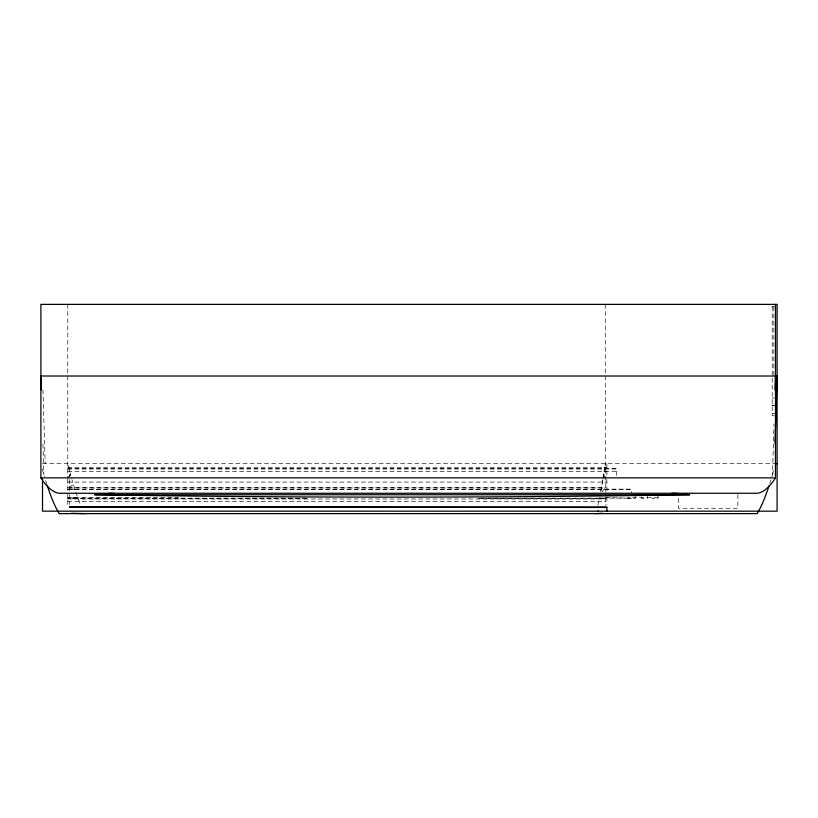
<?xml version="1.0" encoding="UTF-8"?>
<svg xmlns="http://www.w3.org/2000/svg" width="818" height="818" viewBox="0 0 818 818"><rect width="100%" height="100%" fill="white"/><g stroke="black" fill="none" stroke-linecap="round" stroke-linejoin="round"><path stroke-width="0.61" stroke-dasharray="4.09 3.07" d="M771.895 476.638A93.579 16.626 -79.4 0 0 772.499 474.542L774.022 424.021M603.019 478.612A91.412 8.926 -84.3 0 0 603.674 474.481L605.269 463.632M600.647 491.669L605.269 467.293L604.482 469.143M605.269 467.293L603.674 474.481L605.269 478.98M597.825 505.115L599.492 497.763L605.269 498.489L477.6 498.489M772.499 474.542L774.002 469.184M69.428 476.311L70.522 474.532L67.771 463.632M601.976 491.741L605.269 487.968L67.771 487.968L73.385 484.624L71.943 479.685M68.467 476.761L70.522 474.532L71.657 478.663M772.212 306.791L774.38 306.791M772.212 398.008L774.38 398.059M772.212 405.483L774.38 405.483M772.212 405.554L774.38 405.554M772.212 413.366L775.474 413.366M774.38 415.779L772.212 415.779L772.212 304.378M42.526 463.632L775.474 463.632M67.771 467.293L606.895 467.293M67.771 468.509L616.281 468.509L616.281 477.027M67.771 469.031L616.281 469.031M67.771 471.608L616.281 471.608M67.771 482.068L606.895 482.068M67.771 487.487L605.269 487.487M67.771 489.665L631.312 489.665M67.771 497.661L178.948 497.661M605.749 497.661L631.312 498.131L477.968 498.131M658.091 497.712L628.275 497.712L628.275 498.387L635.197 498.387L635.197 494.614M306.73 498.131L67.771 498.131L77.741 497.855L80.624 505.187M306.515 498.489L67.771 498.489L77.741 497.855L73.385 484.624M67.771 499L605.269 499M67.771 501.577L605.269 501.577M74.827 489.307L67.771 489.144L631.312 489.144L631.312 492.712M42.372 469.184L43.865 474.542A93.579 16.626 79.4 0 0 44.479 476.638M42.955 389.981L45.174 463.632M42.955 444.225L43.865 474.542M773.838 306.791L773.838 376.014M737.856 494.614L737.856 508.275L678.541 508.275L678.541 497.712M658.091 494.614L658.091 498.387L652.038 498.387L652.038 497.712M647.457 494.614L647.457 498.387L641.373 498.387L641.373 494.614M606.895 463.632L606.895 476.516M606.895 479.491L606.895 492.242M606.895 497.007L606.895 504.501M605.269 304.378L605.269 492.242M605.269 497.763L605.269 505.585M69.407 467.293L69.407 476.618M69.407 479.491L69.407 492.242M69.407 494.512L69.407 504.501M67.771 304.378L67.771 478.54M67.771 478.98L67.771 507.303M602.846 479.614A91.412 8.926 -84.3 0 1 600.34 493.632M46.953 484.645A93.579 16.626 79.4 0 1 45.399 479.706M770.975 479.706A93.579 16.626 -79.4 0 1 769.728 483.673"/><path stroke-width="1.23" d="M775.055 389.91L775.474 376.014M775.075 443.315L777.1 376.014L40.9 376.014L41.319 389.91M671.793 493.326A2279.04 308.642 0 0 0 675.596 493.264L689.666 494.747L94.724 494.747L110.399 493.264A2279.04 308.642 0 0 0 114.203 493.326M595.412 513.622L602.805 513.315M775.341 463.632L777.1 463.632M42.526 479.103L42.526 511.168L777.1 511.168L777.1 304.378L40.9 304.378L40.9 477.865L775.474 477.865L775.474 304.378M606.895 507.477L69.407 506.996L606.895 506.996L606.895 511.168M71.422 513.305L84.796 513.622M597.825 511.138L598.571 511.168M775.474 477.865A30.481 14.223 -65.4 0 1 757.11 493.264L59.264 493.264A30.481 14.223 65.4 0 1 40.9 477.865M47.342 485.841A93.579 16.626 79.4 0 0 59.264 513.622L757.11 513.622A93.579 16.626 -79.4 0 0 769.032 485.841M689.666 494.747A2523.642 341.771 0 0 1 94.724 494.747"/></g></svg>
